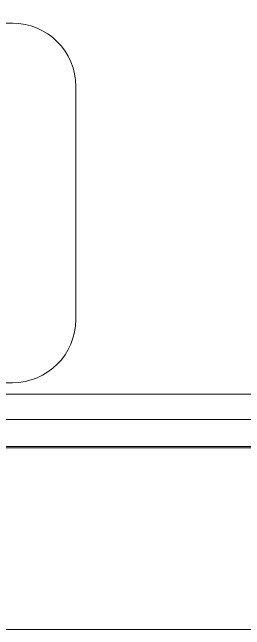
# Model space of a CAD drawing. Header units: metres. Extents: x 236 to 355, y 67 to 475.
# Drawn here: x 296.778 to 297.665, y 258.412 to 260.773 of the extents above; entities that cross this region are included whole.
import ezdxf

# ---------------------------------------------------------------- set-up
doc = ezdxf.new("R2010")
doc.units = ezdxf.units.M
doc.header["$LTSCALE"] = 0.007
doc.header["$MEASUREMENT"] = 0
doc.layers.add('6', color=6, linetype='Continuous')
doc.layers.add('DIM1', color=40, linetype='Continuous')
doc.layers.add('decoration', color=251, linetype='Continuous', lineweight=18)

msp = doc.modelspace()

# ---------------------------------------------------------------- linework, layer by layer
at = {"layer": '6', "lineweight": 5}
for p, q in [((278.7828, 259.3118), (318.987, 259.3118)), ((278.6792, 259.2154), (319.0835, 259.2154)), ((278.5828, 259.1118), (319.187, 259.1118))]:
    msp.add_line(p, q, dxfattribs=at)
at = {"layer": 'decoration', "lineweight": 5, "ltscale": 0.5}
for p, q in [((293.2723, 260.7314), (296.778, 260.7314)), ((297.0205, 260.4889), (297.0205, 259.5985)), ((296.778, 259.3559), (293.2723, 259.3559))]:
    msp.add_line(p, q, dxfattribs=at)
for centre, radius, start, end in [((296.778, 260.4889), 0.2426, 0, 90), ((296.778, 259.5985), 0.2425, 270, 0)]:
    msp.add_arc(centre, radius, start, end, dxfattribs=at)
at = {"layer": 'DIM1', "lineweight": 5}
msp.add_line((277.887, 258.4118), (298.887, 258.4118), dxfattribs=at)
for points in [[(319.887, 288.1118), (298.887, 288.1118), (277.887, 288.1118), (277.887, 258.4118), (298.887, 258.4118), (319.887, 258.4118)], [(319.1912, 287.4161), (298.887, 287.4161), (278.5828, 287.4161), (278.5828, 259.1076), (298.887, 259.1076), (319.1912, 259.1076)]]:
    msp.add_lwpolyline(points, close=True, dxfattribs=at)

doc.saveas('drawing.dxf')
